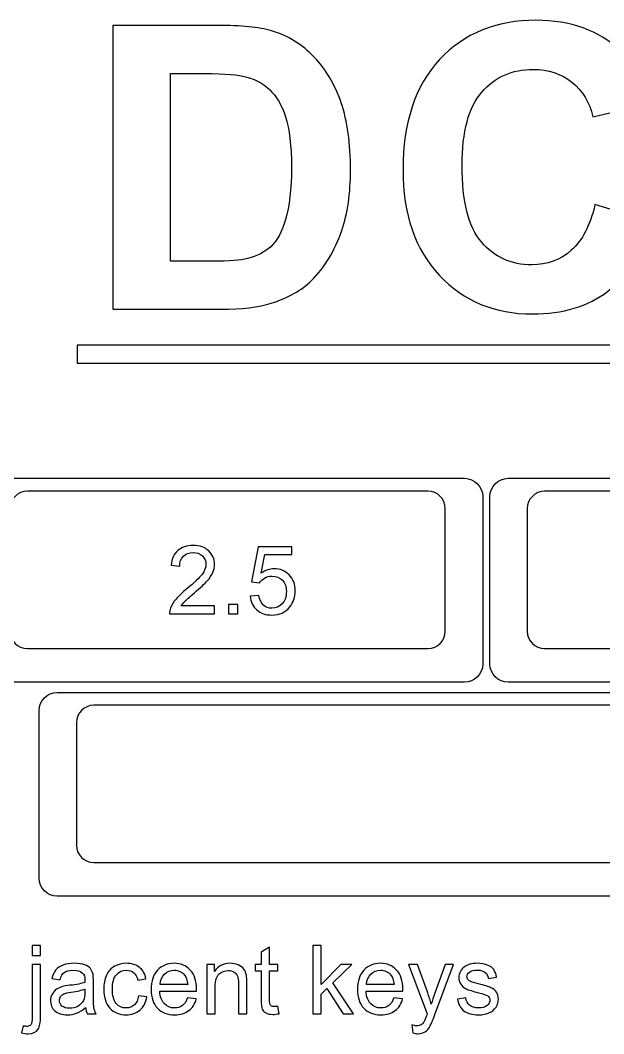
# Model space of a CAD drawing. Header units: millimetres. Extents: x -493 to 473, y -489 to 489.
# Drawn here: x 272.3 to 324.2, y 398.4 to 488.6 of the extents above; entities that cross this region are included whole.
import ezdxf

# ---------------------------------------------------------------- set-up
doc = ezdxf.new("R2010")
doc.units = ezdxf.units.MM
doc.header["$MEASUREMENT"] = 0
doc.layers.add('Layer 1', color=7, linetype='Continuous')

msp = doc.modelspace()

# ---------------------------------------------------------------- linework, layer by layer
at = {"layer": 'Layer 1', "color": 250}
for points, knots in [([(280.5906, 488.1741), (280.5906, 488.1741), (289.8921, 488.1741), (289.8921, 488.1741), (289.8921, 488.1741), (291.9911, 488.1741), (293.5904, 488.0154), (294.6899, 487.692), (294.6899, 487.692), (296.1657, 487.2569), (297.4357, 486.4808), (298.4881, 485.3637), (298.4881, 485.3637), (299.5465, 484.2524), (300.3461, 482.8884), (300.8988, 481.2715), (300.8988, 481.2715), (301.4456, 479.6604), (301.7219, 477.6673), (301.7219, 475.3037), (301.7219, 475.3037), (301.7219, 473.2223), (301.4632, 471.4349), (300.9458, 469.9297), (300.9458, 469.9297), (300.3167, 468.0894), (299.4171, 466.6018), (298.2471, 465.4671), (298.2471, 465.4671), (297.3651, 464.6027), (296.1716, 463.9325), (294.6723, 463.4503), (294.6723, 463.4503), (293.5492, 463.0917), (292.0499, 462.9153), (290.1685, 462.9153), (290.1685, 462.9153), (290.1685, 462.9153), (280.5906, 462.9153), (280.5906, 462.9153), (280.5906, 462.9153), (280.5906, 462.9153), (280.5906, 488.1741), (280.5906, 488.1741)], [0, 0, 0, 0, 0.0833333, 0.0833333, 0.0833333, 0.0833333, 0.1666667, 0.1666667, 0.1666667, 0.1666667, 0.25, 0.25, 0.25, 0.25, 0.3333333, 0.3333333, 0.3333333, 0.3333333, 0.4166667, 0.4166667, 0.4166667, 0.4166667, 0.5, 0.5, 0.5, 0.5, 0.5833333, 0.5833333, 0.5833333, 0.5833333, 0.6666667, 0.6666667, 0.6666667, 0.6666667, 0.75, 0.75, 0.75, 0.75, 0.8333333, 0.8333333, 0.8333333, 0.8333333, 1, 1, 1, 1]), ([(323.4648, 472.2286), (323.4648, 472.2286), (328.4036, 470.7117), (328.4036, 470.7117), (328.4036, 470.7117), (327.6452, 467.9306), (326.381, 465.8669), (324.6172, 464.5146), (324.6172, 464.5146), (322.8533, 463.1681), (320.619, 462.492), (317.9085, 462.492), (317.9085, 462.492), (314.5513, 462.492), (311.7937, 463.6385), (309.63, 465.9315), (309.63, 465.9315), (307.4722, 468.2246), (306.3904, 471.3584), (306.3904, 475.3389), (306.3904, 475.3389), (306.3904, 479.5429), (307.4781, 482.8119), (309.6477, 485.1403), (309.6477, 485.1403), (311.8172, 487.4686), (314.6747, 488.6327), (318.2143, 488.6327), (318.2143, 488.6327), (321.3069, 488.6327), (323.8175, 487.7155), (325.746, 485.887), (325.746, 485.887), (326.8985, 484.8051), (327.7569, 483.2529), (328.3331, 481.2244), (328.3331, 481.2244), (328.3331, 481.2244), (323.2884, 480.025), (323.2884, 480.025), (323.2884, 480.025), (322.9885, 481.3303), (322.3653, 482.3651), (321.4187, 483.1235), (321.4187, 483.1235), (320.4662, 483.882), (319.3137, 484.2583), (317.9614, 484.2583), (317.9614, 484.2583), (316.0858, 484.2583), (314.563, 483.588), (313.3989, 482.2416), (313.3989, 482.2416), (312.2288, 480.901), (311.6467, 478.7256), (311.6467, 475.7152), (311.6467, 475.7152), (311.6467, 472.5285), (312.2229, 470.2531), (313.3695, 468.9007), (313.3695, 468.9007), (314.5219, 467.5426), (316.0153, 466.8664), (317.8556, 466.8664), (317.8556, 466.8664), (319.2138, 466.8664), (320.3838, 467.2956), (321.3599, 468.1599), (321.3599, 468.1599), (322.3359, 469.0242), (323.0414, 470.3765), (323.4648, 472.2286)], [0, 0, 0, 0, 0.0526316, 0.0526316, 0.0526316, 0.0526316, 0.1052632, 0.1052632, 0.1052632, 0.1052632, 0.1578947, 0.1578947, 0.1578947, 0.1578947, 0.2105263, 0.2105263, 0.2105263, 0.2105263, 0.2631579, 0.2631579, 0.2631579, 0.2631579, 0.3157895, 0.3157895, 0.3157895, 0.3157895, 0.3684211, 0.3684211, 0.3684211, 0.3684211, 0.4210526, 0.4210526, 0.4210526, 0.4210526, 0.4736842, 0.4736842, 0.4736842, 0.4736842, 0.5263158, 0.5263158, 0.5263158, 0.5263158, 0.5789474, 0.5789474, 0.5789474, 0.5789474, 0.6315789, 0.6315789, 0.6315789, 0.6315789, 0.6842105, 0.6842105, 0.6842105, 0.6842105, 0.7368421, 0.7368421, 0.7368421, 0.7368421, 0.7894737, 0.7894737, 0.7894737, 0.7894737, 0.8421053, 0.8421053, 0.8421053, 0.8421053, 0.8947368, 0.8947368, 0.8947368, 0.8947368, 1, 1, 1, 1]), ([(285.7058, 483.9055), (285.7058, 483.9055), (285.7058, 467.1839), (285.7058, 467.1839), (285.7058, 467.1839), (285.7058, 467.1839), (289.4982, 467.1839), (289.4982, 467.1839), (289.4982, 467.1839), (290.9152, 467.1839), (291.9382, 467.2662), (292.5674, 467.425), (292.5674, 467.425), (293.3964, 467.6308), (294.0784, 467.9835), (294.6193, 468.4774), (294.6193, 468.4774), (295.1661, 468.9713), (295.6071, 469.7827), (295.9481, 470.9116), (295.9481, 470.9116), (296.295, 472.0405), (296.4655, 473.5868), (296.4655, 475.5388), (296.4655, 475.5388), (296.4655, 477.4909), (296.295, 478.9843), (295.9481, 480.0309), (295.9481, 480.0309), (295.6071, 481.0774), (295.125, 481.8888), (294.5076, 482.4768), (294.5076, 482.4768), (293.8903, 483.0589), (293.1083, 483.4587), (292.1558, 483.6645), (292.1558, 483.6645), (291.4502, 483.8232), (290.0568, 483.9055), (287.9871, 483.9055), (287.9871, 483.9055), (287.9871, 483.9055), (285.7058, 483.9055), (285.7058, 483.9055)], [0, 0, 0, 0, 0.0833333, 0.0833333, 0.0833333, 0.0833333, 0.1666667, 0.1666667, 0.1666667, 0.1666667, 0.25, 0.25, 0.25, 0.25, 0.3333333, 0.3333333, 0.3333333, 0.3333333, 0.4166667, 0.4166667, 0.4166667, 0.4166667, 0.5, 0.5, 0.5, 0.5, 0.5833333, 0.5833333, 0.5833333, 0.5833333, 0.6666667, 0.6666667, 0.6666667, 0.6666667, 0.75, 0.75, 0.75, 0.75, 0.8333333, 0.8333333, 0.8333333, 0.8333333, 1, 1, 1, 1]), ([(277.3979, 459.7082), (277.3979, 459.7082), (355.6027, 459.7082), (355.6027, 459.7082), (355.6027, 459.7082), (355.6027, 459.7082), (355.6027, 458.1047), (355.6027, 458.1047), (355.6027, 458.1047), (355.6027, 458.1047), (277.3979, 458.1047), (277.3979, 458.1047), (277.3979, 458.1047), (277.3979, 458.1047), (277.3979, 459.7082), (277.3979, 459.7082)], [0, 0, 0, 0, 0.2, 0.2, 0.2, 0.2, 0.4, 0.4, 0.4, 0.4, 0.6, 0.6, 0.6, 0.6, 1, 1, 1, 1]), ([(273.4032, 405.4148), (273.4032, 405.4148), (273.4032, 406.2784), (273.4032, 406.2784), (273.4032, 406.2784), (273.4032, 406.2784), (274.1482, 406.2784), (274.1482, 406.2784), (274.1482, 406.2784), (274.1482, 406.2784), (274.1482, 405.4148), (274.1482, 405.4148), (274.1482, 405.4148), (274.1482, 405.4148), (273.4032, 405.4148), (273.4032, 405.4148)], [0, 0, 0, 0, 0.2, 0.2, 0.2, 0.2, 0.4, 0.4, 0.4, 0.4, 0.6, 0.6, 0.6, 0.6, 1, 1, 1, 1]), ([(295.2652, 400.8809), (295.2652, 400.8809), (295.3668, 400.2234), (295.3668, 400.2234), (295.3668, 400.2234), (295.158, 400.1796), (294.9703, 400.157), (294.8066, 400.157), (294.8066, 400.157), (294.5371, 400.157), (294.3282, 400.1994), (294.1787, 400.2854), (294.1787, 400.2854), (294.0305, 400.3715), (293.9261, 400.483), (293.8654, 400.6227), (293.8654, 400.6227), (293.8047, 400.7624), (293.7751, 401.0559), (293.7751, 401.5032), (293.7751, 401.5032), (293.7751, 401.5032), (293.7751, 404.0347), (293.7751, 404.0347), (293.7751, 404.0347), (293.7751, 404.0347), (293.2248, 404.0347), (293.2248, 404.0347), (293.2248, 404.0347), (293.2248, 404.0347), (293.2248, 404.6105), (293.2248, 404.6105), (293.2248, 404.6105), (293.2248, 404.6105), (293.7751, 404.6105), (293.7751, 404.6105), (293.7751, 404.6105), (293.7751, 404.6105), (293.7751, 405.697), (293.7751, 405.697), (293.7751, 405.697), (293.7751, 405.697), (294.5202, 406.1443), (294.5202, 406.1443), (294.5202, 406.1443), (294.5202, 406.1443), (294.5202, 404.6105), (294.5202, 404.6105), (294.5202, 404.6105), (294.5202, 404.6105), (295.2652, 404.6105), (295.2652, 404.6105), (295.2652, 404.6105), (295.2652, 404.6105), (295.2652, 404.0347), (295.2652, 404.0347), (295.2652, 404.0347), (295.2652, 404.0347), (294.5202, 404.0347), (294.5202, 404.0347), (294.5202, 404.0347), (294.5202, 404.0347), (294.5202, 401.4609), (294.5202, 401.4609), (294.5202, 401.4609), (294.5202, 401.2478), (294.5329, 401.1109), (294.5597, 401.0503), (294.5597, 401.0503), (294.5851, 400.9896), (294.6274, 400.9416), (294.6867, 400.9049), (294.6867, 400.9049), (294.7459, 400.8696), (294.8306, 400.8513), (294.9407, 400.8513), (294.9407, 400.8513), (295.0225, 400.8513), (295.1312, 400.8612), (295.2652, 400.8809)], [0, 0, 0, 0, 0.047619, 0.047619, 0.047619, 0.047619, 0.0952381, 0.0952381, 0.0952381, 0.0952381, 0.1428571, 0.1428571, 0.1428571, 0.1428571, 0.1904762, 0.1904762, 0.1904762, 0.1904762, 0.2380952, 0.2380952, 0.2380952, 0.2380952, 0.2857143, 0.2857143, 0.2857143, 0.2857143, 0.3333333, 0.3333333, 0.3333333, 0.3333333, 0.3809524, 0.3809524, 0.3809524, 0.3809524, 0.4285714, 0.4285714, 0.4285714, 0.4285714, 0.4761905, 0.4761905, 0.4761905, 0.4761905, 0.5238095, 0.5238095, 0.5238095, 0.5238095, 0.5714286, 0.5714286, 0.5714286, 0.5714286, 0.6190476, 0.6190476, 0.6190476, 0.6190476, 0.6666667, 0.6666667, 0.6666667, 0.6666667, 0.7142857, 0.7142857, 0.7142857, 0.7142857, 0.7619048, 0.7619048, 0.7619048, 0.7619048, 0.8095238, 0.8095238, 0.8095238, 0.8095238, 0.8571429, 0.8571429, 0.8571429, 0.8571429, 0.9047619, 0.9047619, 0.9047619, 0.9047619, 1, 1, 1, 1]), ([(298.3555, 400.2163), (298.3555, 400.2163), (298.3555, 406.2784), (298.3555, 406.2784), (298.3555, 406.2784), (298.3555, 406.2784), (299.1006, 406.2784), (299.1006, 406.2784), (299.1006, 406.2784), (299.1006, 406.2784), (299.1006, 402.8254), (299.1006, 402.8254), (299.1006, 402.8254), (299.1006, 402.8254), (300.8616, 404.6105), (300.8616, 404.6105), (300.8616, 404.6105), (300.8616, 404.6105), (301.824, 404.6105), (301.824, 404.6105), (301.824, 404.6105), (301.824, 404.6105), (300.1476, 402.9778), (300.1476, 402.9778), (300.1476, 402.9778), (300.1476, 402.9778), (301.9933, 400.2163), (301.9933, 400.2163), (301.9933, 400.2163), (301.9933, 400.2163), (301.0761, 400.2163), (301.0761, 400.2163), (301.0761, 400.2163), (301.0761, 400.2163), (299.617, 402.4614), (299.617, 402.4614), (299.617, 402.4614), (299.617, 402.4614), (299.1006, 401.959), (299.1006, 401.959), (299.1006, 401.959), (299.1006, 401.959), (299.1006, 400.2163), (299.1006, 400.2163), (299.1006, 400.2163), (299.1006, 400.2163), (298.3555, 400.2163), (298.3555, 400.2163)], [0, 0, 0, 0, 0.0769231, 0.0769231, 0.0769231, 0.0769231, 0.1538462, 0.1538462, 0.1538462, 0.1538462, 0.2307692, 0.2307692, 0.2307692, 0.2307692, 0.3076923, 0.3076923, 0.3076923, 0.3076923, 0.3846154, 0.3846154, 0.3846154, 0.3846154, 0.4615385, 0.4615385, 0.4615385, 0.4615385, 0.5384615, 0.5384615, 0.5384615, 0.5384615, 0.6153846, 0.6153846, 0.6153846, 0.6153846, 0.6923077, 0.6923077, 0.6923077, 0.6923077, 0.7692308, 0.7692308, 0.7692308, 0.7692308, 0.8461538, 0.8461538, 0.8461538, 0.8461538, 1, 1, 1, 1]), ([(272.4605, 398.5173), (272.4605, 398.5173), (272.5974, 399.1481), (272.5974, 399.1481), (272.5974, 399.1481), (272.747, 399.11), (272.8641, 399.0902), (272.9502, 399.0902), (272.9502, 399.0902), (273.1026, 399.0902), (273.2155, 399.141), (273.2903, 399.2412), (273.2903, 399.2412), (273.3651, 399.3414), (273.4032, 399.594), (273.4032, 399.9962), (273.4032, 399.9962), (273.4032, 399.9962), (273.4032, 404.6105), (273.4032, 404.6105), (273.4032, 404.6105), (273.4032, 404.6105), (274.1482, 404.6105), (274.1482, 404.6105), (274.1482, 404.6105), (274.1482, 404.6105), (274.1482, 399.9806), (274.1482, 399.9806), (274.1482, 399.9806), (274.1482, 399.4402), (274.0777, 399.0634), (273.9366, 398.8518), (273.9366, 398.8518), (273.7573, 398.5766), (273.4596, 398.4383), (273.0433, 398.4383), (273.0433, 398.4383), (272.8415, 398.4383), (272.6482, 398.4651), (272.4605, 398.5173)], [0, 0, 0, 0, 0.0909091, 0.0909091, 0.0909091, 0.0909091, 0.1818182, 0.1818182, 0.1818182, 0.1818182, 0.2727273, 0.2727273, 0.2727273, 0.2727273, 0.3636364, 0.3636364, 0.3636364, 0.3636364, 0.4545455, 0.4545455, 0.4545455, 0.4545455, 0.5454545, 0.5454545, 0.5454545, 0.5454545, 0.6363636, 0.6363636, 0.6363636, 0.6363636, 0.7272727, 0.7272727, 0.7272727, 0.7272727, 0.8181818, 0.8181818, 0.8181818, 0.8181818, 1, 1, 1, 1]), ([(278.1586, 400.7666), (277.882, 400.531), (277.6153, 400.3659), (277.3599, 400.2685), (277.3599, 400.2685), (277.1045, 400.1711), (276.8307, 400.1232), (276.5372, 400.1232), (276.5372, 400.1232), (276.0546, 400.1232), (275.6835, 400.2403), (275.4239, 400.4759), (275.4239, 400.4759), (275.1642, 400.7102), (275.0344, 401.0107), (275.0344, 401.3762), (275.0344, 401.3762), (275.0344, 401.5907), (275.0838, 401.7869), (275.1812, 401.9647), (275.1812, 401.9647), (275.2799, 402.1425), (275.4083, 402.2836), (275.5664, 402.3908), (275.5664, 402.3908), (275.7258, 402.498), (275.9036, 402.5799), (276.1026, 402.6349), (276.1026, 402.6349), (276.2494, 402.673), (276.4709, 402.7097), (276.7658, 402.7464), (276.7658, 402.7464), (277.3669, 402.817), (277.8114, 402.903), (278.0951, 403.0018), (278.0951, 403.0018), (278.0979, 403.1034), (278.0993, 403.1683), (278.0993, 403.1951), (278.0993, 403.1951), (278.0993, 403.4971), (278.0288, 403.7102), (277.8876, 403.8344), (277.8876, 403.8344), (277.6971, 404.0023), (277.4135, 404.0855), (277.0382, 404.0855), (277.0382, 404.0855), (276.6868, 404.0855), (276.4272, 404.0234), (276.2606, 403.9007), (276.2606, 403.9007), (276.0927, 403.7779), (275.97, 403.5606), (275.8895, 403.2473), (275.8895, 403.2473), (275.8895, 403.2473), (275.1614, 403.3489), (275.1614, 403.3489), (275.1614, 403.3489), (275.2277, 403.6608), (275.3364, 403.9134), (275.4888, 404.1053), (275.4888, 404.1053), (275.6412, 404.2972), (275.8613, 404.444), (276.1492, 404.5484), (276.1492, 404.5484), (276.4356, 404.6514), (276.7701, 404.7036), (277.1482, 404.7036), (277.1482, 404.7036), (277.5236, 404.7036), (277.8298, 404.6599), (278.0654, 404.571), (278.0654, 404.571), (278.2997, 404.4821), (278.4732, 404.372), (278.5833, 404.2379), (278.5833, 404.2379), (278.6934, 404.1039), (278.771, 403.9345), (278.8161, 403.7299), (278.8161, 403.7299), (278.8401, 403.6029), (278.8528, 403.3743), (278.8528, 403.0456), (278.8528, 403.0456), (278.8528, 403.0456), (278.8528, 402.0578), (278.8528, 402.0578), (278.8528, 402.0578), (278.8528, 401.3678), (278.8684, 400.9317), (278.8994, 400.7469), (278.8994, 400.7469), (278.929, 400.562), (278.9911, 400.3856), (279.0814, 400.2163), (279.0814, 400.2163), (279.0814, 400.2163), (278.3025, 400.2163), (278.3025, 400.2163), (278.3025, 400.2163), (278.2277, 400.3729), (278.1797, 400.5564), (278.1586, 400.7666)], [0, 0, 0, 0, 0.0357143, 0.0357143, 0.0357143, 0.0357143, 0.0714286, 0.0714286, 0.0714286, 0.0714286, 0.1071429, 0.1071429, 0.1071429, 0.1071429, 0.1428571, 0.1428571, 0.1428571, 0.1428571, 0.1785714, 0.1785714, 0.1785714, 0.1785714, 0.2142857, 0.2142857, 0.2142857, 0.2142857, 0.25, 0.25, 0.25, 0.25, 0.2857143, 0.2857143, 0.2857143, 0.2857143, 0.3214286, 0.3214286, 0.3214286, 0.3214286, 0.3571429, 0.3571429, 0.3571429, 0.3571429, 0.3928571, 0.3928571, 0.3928571, 0.3928571, 0.4285714, 0.4285714, 0.4285714, 0.4285714, 0.4642857, 0.4642857, 0.4642857, 0.4642857, 0.5, 0.5, 0.5, 0.5, 0.5357143, 0.5357143, 0.5357143, 0.5357143, 0.5714286, 0.5714286, 0.5714286, 0.5714286, 0.6071429, 0.6071429, 0.6071429, 0.6071429, 0.6428571, 0.6428571, 0.6428571, 0.6428571, 0.6785714, 0.6785714, 0.6785714, 0.6785714, 0.7142857, 0.7142857, 0.7142857, 0.7142857, 0.75, 0.75, 0.75, 0.75, 0.7857143, 0.7857143, 0.7857143, 0.7857143, 0.8214286, 0.8214286, 0.8214286, 0.8214286, 0.8571429, 0.8571429, 0.8571429, 0.8571429, 0.8928571, 0.8928571, 0.8928571, 0.8928571, 0.9285714, 0.9285714, 0.9285714, 0.9285714, 1, 1, 1, 1]), ([(282.8674, 401.825), (282.8674, 401.825), (283.5955, 401.7234), (283.5955, 401.7234), (283.5955, 401.7234), (283.5151, 401.2224), (283.3119, 400.8315), (282.9831, 400.5479), (282.9831, 400.5479), (282.6543, 400.2643), (282.2493, 400.1232), (281.7709, 400.1232), (281.7709, 400.1232), (281.1712, 400.1232), (280.6886, 400.3193), (280.3246, 400.7116), (280.3246, 400.7116), (279.9591, 401.1039), (279.7771, 401.6655), (279.7771, 402.3964), (279.7771, 402.3964), (279.7771, 402.8706), (279.8561, 403.284), (280.0127, 403.6396), (280.0127, 403.6396), (280.1693, 403.9938), (280.4078, 404.2605), (280.7296, 404.4369), (280.7296, 404.4369), (281.0499, 404.6147), (281.3984, 404.7036), (281.7766, 404.7036), (281.7766, 404.7036), (282.2521, 404.7036), (282.643, 404.5837), (282.945, 404.3424), (282.945, 404.3424), (283.2484, 404.1011), (283.4431, 403.7582), (283.5278, 403.3151), (283.5278, 403.3151), (283.5278, 403.3151), (282.8081, 403.205), (282.8081, 403.205), (282.8081, 403.205), (282.739, 403.4999), (282.6176, 403.7215), (282.4412, 403.871), (282.4412, 403.871), (282.2662, 404.0192), (282.0546, 404.094), (281.8062, 404.094), (281.8062, 404.094), (281.4309, 404.094), (281.1261, 403.9599), (280.8904, 403.6918), (280.8904, 403.6918), (280.6562, 403.4223), (280.5391, 402.999), (280.5391, 402.4176), (280.5391, 402.4176), (280.5391, 401.8278), (280.6519, 401.4002), (280.8777, 401.1335), (280.8777, 401.1335), (281.1049, 400.8668), (281.3998, 400.7328), (281.7625, 400.7328), (281.7625, 400.7328), (282.056, 400.7328), (282.3001, 400.8217), (282.4948, 401.0009), (282.4948, 401.0009), (282.691, 401.1787), (282.8152, 401.4538), (282.8674, 401.825)], [0, 0, 0, 0, 0.05, 0.05, 0.05, 0.05, 0.1, 0.1, 0.1, 0.1, 0.15, 0.15, 0.15, 0.15, 0.2, 0.2, 0.2, 0.2, 0.25, 0.25, 0.25, 0.25, 0.3, 0.3, 0.3, 0.3, 0.35, 0.35, 0.35, 0.35, 0.4, 0.4, 0.4, 0.4, 0.45, 0.45, 0.45, 0.45, 0.5, 0.5, 0.5, 0.5, 0.55, 0.55, 0.55, 0.55, 0.6, 0.6, 0.6, 0.6, 0.65, 0.65, 0.65, 0.65, 0.7, 0.7, 0.7, 0.7, 0.75, 0.75, 0.75, 0.75, 0.8, 0.8, 0.8, 0.8, 0.85, 0.85, 0.85, 0.85, 0.9, 0.9, 0.9, 0.9, 1, 1, 1, 1]), ([(287.2277, 401.6387), (287.2277, 401.6387), (287.9981, 401.5371), (287.9981, 401.5371), (287.9981, 401.5371), (287.8782, 401.0898), (287.6538, 400.7412), (287.3264, 400.4943), (287.3264, 400.4943), (286.9991, 400.2473), (286.5814, 400.1232), (286.072, 400.1232), (286.072, 400.1232), (285.4313, 400.1232), (284.9233, 400.3207), (284.548, 400.7158), (284.548, 400.7158), (284.1726, 401.1095), (283.985, 401.6641), (283.985, 402.3767), (283.985, 402.3767), (283.985, 403.1133), (284.1741, 403.6862), (284.5536, 404.0926), (284.5536, 404.0926), (284.9332, 404.5004), (285.4257, 404.7036), (286.0311, 404.7036), (286.0311, 404.7036), (286.6167, 404.7036), (287.095, 404.5046), (287.4661, 404.1053), (287.4661, 404.1053), (287.8373, 403.706), (288.0235, 403.1443), (288.0235, 402.4204), (288.0235, 402.4204), (288.0235, 402.3767), (288.0221, 402.3104), (288.0193, 402.2229), (288.0193, 402.2229), (288.0193, 402.2229), (284.747, 402.2229), (284.747, 402.2229), (284.747, 402.2229), (284.7752, 401.7417), (284.9106, 401.372), (285.1562, 401.1166), (285.1562, 401.1166), (285.4003, 400.8612), (285.7065, 400.7328), (286.072, 400.7328), (286.072, 400.7328), (286.3443, 400.7328), (286.5772, 400.8047), (286.7691, 400.9487), (286.7691, 400.9487), (286.9624, 401.0926), (287.1148, 401.3226), (287.2277, 401.6387)], [0, 0, 0, 0, 0.0625, 0.0625, 0.0625, 0.0625, 0.125, 0.125, 0.125, 0.125, 0.1875, 0.1875, 0.1875, 0.1875, 0.25, 0.25, 0.25, 0.25, 0.3125, 0.3125, 0.3125, 0.3125, 0.375, 0.375, 0.375, 0.375, 0.4375, 0.4375, 0.4375, 0.4375, 0.5, 0.5, 0.5, 0.5, 0.5625, 0.5625, 0.5625, 0.5625, 0.625, 0.625, 0.625, 0.625, 0.6875, 0.6875, 0.6875, 0.6875, 0.75, 0.75, 0.75, 0.75, 0.8125, 0.8125, 0.8125, 0.8125, 0.875, 0.875, 0.875, 0.875, 1, 1, 1, 1]), ([(284.7893, 402.8325), (284.7893, 402.8325), (287.2361, 402.8325), (287.2361, 402.8325), (287.2361, 402.8325), (287.2037, 403.2022), (287.1091, 403.4788), (286.9553, 403.6636), (286.9553, 403.6636), (286.7197, 403.9501), (286.4121, 404.094), (286.0353, 404.094), (286.0353, 404.094), (285.6938, 404.094), (285.4074, 403.9797), (285.1745, 403.7511), (285.1745, 403.7511), (284.9431, 403.5225), (284.8147, 403.2163), (284.7893, 402.8325)], [0, 0, 0, 0, 0.1666667, 0.1666667, 0.1666667, 0.1666667, 0.3333333, 0.3333333, 0.3333333, 0.3333333, 0.5, 0.5, 0.5, 0.5, 0.6666667, 0.6666667, 0.6666667, 0.6666667, 1, 1, 1, 1]), ([(288.9393, 400.2163), (288.9393, 400.2163), (288.9393, 404.6105), (288.9393, 404.6105), (288.9393, 404.6105), (288.9393, 404.6105), (289.6082, 404.6105), (289.6082, 404.6105), (289.6082, 404.6105), (289.6082, 404.6105), (289.6082, 403.9868), (289.6082, 403.9868), (289.6082, 403.9868), (289.9299, 404.4651), (290.3956, 404.7036), (291.0037, 404.7036), (291.0037, 404.7036), (291.269, 404.7036), (291.5117, 404.6556), (291.7333, 404.5611), (291.7333, 404.5611), (291.9548, 404.4665), (292.1213, 404.3409), (292.2314, 404.1871), (292.2314, 404.1871), (292.3415, 404.0333), (292.4191, 403.8499), (292.4628, 403.6382), (292.4628, 403.6382), (292.4896, 403.4999), (292.5037, 403.2586), (292.5037, 402.9143), (292.5037, 402.9143), (292.5037, 402.9143), (292.5037, 400.2163), (292.5037, 400.2163), (292.5037, 400.2163), (292.5037, 400.2163), (291.7587, 400.2163), (291.7587, 400.2163), (291.7587, 400.2163), (291.7587, 400.2163), (291.7587, 402.8861), (291.7587, 402.8861), (291.7587, 402.8861), (291.7587, 403.1895), (291.7305, 403.4167), (291.6726, 403.5663), (291.6726, 403.5663), (291.6147, 403.7158), (291.5117, 403.8358), (291.365, 403.9261), (291.365, 403.9261), (291.2182, 404.015), (291.0447, 404.0601), (290.8471, 404.0601), (290.8471, 404.0601), (290.531, 404.0601), (290.2587, 403.9599), (290.0287, 403.7582), (290.0287, 403.7582), (289.7987, 403.5578), (289.6844, 403.1754), (289.6844, 402.6138), (289.6844, 402.6138), (289.6844, 402.6138), (289.6844, 400.2163), (289.6844, 400.2163), (289.6844, 400.2163), (289.6844, 400.2163), (288.9393, 400.2163), (288.9393, 400.2163)], [0, 0, 0, 0, 0.0526316, 0.0526316, 0.0526316, 0.0526316, 0.1052632, 0.1052632, 0.1052632, 0.1052632, 0.1578947, 0.1578947, 0.1578947, 0.1578947, 0.2105263, 0.2105263, 0.2105263, 0.2105263, 0.2631579, 0.2631579, 0.2631579, 0.2631579, 0.3157895, 0.3157895, 0.3157895, 0.3157895, 0.3684211, 0.3684211, 0.3684211, 0.3684211, 0.4210526, 0.4210526, 0.4210526, 0.4210526, 0.4736842, 0.4736842, 0.4736842, 0.4736842, 0.5263158, 0.5263158, 0.5263158, 0.5263158, 0.5789474, 0.5789474, 0.5789474, 0.5789474, 0.6315789, 0.6315789, 0.6315789, 0.6315789, 0.6842105, 0.6842105, 0.6842105, 0.6842105, 0.7368421, 0.7368421, 0.7368421, 0.7368421, 0.7894737, 0.7894737, 0.7894737, 0.7894737, 0.8421053, 0.8421053, 0.8421053, 0.8421053, 0.8947368, 0.8947368, 0.8947368, 0.8947368, 1, 1, 1, 1]), ([(305.5832, 401.6387), (305.5832, 401.6387), (306.3536, 401.5371), (306.3536, 401.5371), (306.3536, 401.5371), (306.2337, 401.0898), (306.0093, 400.7412), (305.6819, 400.4943), (305.6819, 400.4943), (305.3546, 400.2473), (304.9369, 400.1232), (304.4275, 400.1232), (304.4275, 400.1232), (303.7868, 400.1232), (303.2788, 400.3207), (302.9035, 400.7158), (302.9035, 400.7158), (302.5281, 401.1095), (302.3405, 401.6641), (302.3405, 402.3767), (302.3405, 402.3767), (302.3405, 403.1133), (302.5296, 403.6862), (302.9091, 404.0926), (302.9091, 404.0926), (303.2887, 404.5004), (303.7812, 404.7036), (304.3866, 404.7036), (304.3866, 404.7036), (304.9722, 404.7036), (305.4505, 404.5046), (305.8216, 404.1053), (305.8216, 404.1053), (306.1928, 403.706), (306.379, 403.1443), (306.379, 402.4204), (306.379, 402.4204), (306.379, 402.3767), (306.3776, 402.3104), (306.3748, 402.2229), (306.3748, 402.2229), (306.3748, 402.2229), (303.1025, 402.2229), (303.1025, 402.2229), (303.1025, 402.2229), (303.1307, 401.7417), (303.2661, 401.372), (303.5117, 401.1166), (303.5117, 401.1166), (303.7558, 400.8612), (304.062, 400.7328), (304.4275, 400.7328), (304.4275, 400.7328), (304.6998, 400.7328), (304.9327, 400.8047), (305.1246, 400.9487), (305.1246, 400.9487), (305.3179, 401.0926), (305.4703, 401.3226), (305.5832, 401.6387)], [0, 0, 0, 0, 0.0625, 0.0625, 0.0625, 0.0625, 0.125, 0.125, 0.125, 0.125, 0.1875, 0.1875, 0.1875, 0.1875, 0.25, 0.25, 0.25, 0.25, 0.3125, 0.3125, 0.3125, 0.3125, 0.375, 0.375, 0.375, 0.375, 0.4375, 0.4375, 0.4375, 0.4375, 0.5, 0.5, 0.5, 0.5, 0.5625, 0.5625, 0.5625, 0.5625, 0.625, 0.625, 0.625, 0.625, 0.6875, 0.6875, 0.6875, 0.6875, 0.75, 0.75, 0.75, 0.75, 0.8125, 0.8125, 0.8125, 0.8125, 0.875, 0.875, 0.875, 0.875, 1, 1, 1, 1]), ([(303.1448, 402.8325), (303.1448, 402.8325), (305.5916, 402.8325), (305.5916, 402.8325), (305.5916, 402.8325), (305.5592, 403.2022), (305.4646, 403.4788), (305.3108, 403.6636), (305.3108, 403.6636), (305.0752, 403.9501), (304.7676, 404.094), (304.3908, 404.094), (304.3908, 404.094), (304.0493, 404.094), (303.7629, 403.9797), (303.53, 403.7511), (303.53, 403.7511), (303.2986, 403.5225), (303.1702, 403.2163), (303.1448, 402.8325)], [0, 0, 0, 0, 0.1666667, 0.1666667, 0.1666667, 0.1666667, 0.3333333, 0.3333333, 0.3333333, 0.3333333, 0.5, 0.5, 0.5, 0.5, 0.6666667, 0.6666667, 0.6666667, 0.6666667, 1, 1, 1, 1]), ([(307.2609, 398.5272), (307.2609, 398.5272), (307.1763, 399.2158), (307.1763, 399.2158), (307.1763, 399.2158), (307.34, 399.1721), (307.4811, 399.1495), (307.6024, 399.1495), (307.6024, 399.1495), (307.7689, 399.1495), (307.9016, 399.1777), (308.0003, 399.2328), (308.0003, 399.2328), (308.1005, 399.2878), (308.1824, 399.3654), (308.2459, 399.4642), (308.2459, 399.4642), (308.2924, 399.539), (308.3686, 399.7238), (308.4731, 400.0202), (308.4731, 400.0202), (308.4872, 400.0611), (308.5083, 400.1218), (308.5394, 400.2022), (308.5394, 400.2022), (308.5394, 400.2022), (306.8715, 404.6105), (306.8715, 404.6105), (306.8715, 404.6105), (306.8715, 404.6105), (307.6673, 404.6105), (307.6673, 404.6105), (307.6673, 404.6105), (307.6673, 404.6105), (308.5845, 402.0733), (308.5845, 402.0733), (308.5845, 402.0733), (308.7045, 401.753), (308.8103, 401.4143), (308.9049, 401.0587), (308.9049, 401.0587), (308.9909, 401.3932), (309.0925, 401.7234), (309.2111, 402.0479), (309.2111, 402.0479), (309.2111, 402.0479), (310.148, 404.6105), (310.148, 404.6105), (310.148, 404.6105), (310.148, 404.6105), (310.8917, 404.6105), (310.8917, 404.6105), (310.8917, 404.6105), (310.8917, 404.6105), (309.2308, 400.1401), (309.2308, 400.1401), (309.2308, 400.1401), (309.0516, 399.6589), (308.9119, 399.3287), (308.8117, 399.1467), (308.8117, 399.1467), (308.6791, 398.9026), (308.5267, 398.7234), (308.3559, 398.6091), (308.3559, 398.6091), (308.1838, 398.4948), (307.9792, 398.4383), (307.7421, 398.4383), (307.7421, 398.4383), (307.5982, 398.4383), (307.4373, 398.4679), (307.2609, 398.5272)], [0, 0, 0, 0, 0.0526316, 0.0526316, 0.0526316, 0.0526316, 0.1052632, 0.1052632, 0.1052632, 0.1052632, 0.1578947, 0.1578947, 0.1578947, 0.1578947, 0.2105263, 0.2105263, 0.2105263, 0.2105263, 0.2631579, 0.2631579, 0.2631579, 0.2631579, 0.3157895, 0.3157895, 0.3157895, 0.3157895, 0.3684211, 0.3684211, 0.3684211, 0.3684211, 0.4210526, 0.4210526, 0.4210526, 0.4210526, 0.4736842, 0.4736842, 0.4736842, 0.4736842, 0.5263158, 0.5263158, 0.5263158, 0.5263158, 0.5789474, 0.5789474, 0.5789474, 0.5789474, 0.6315789, 0.6315789, 0.6315789, 0.6315789, 0.6842105, 0.6842105, 0.6842105, 0.6842105, 0.7368421, 0.7368421, 0.7368421, 0.7368421, 0.7894737, 0.7894737, 0.7894737, 0.7894737, 0.8421053, 0.8421053, 0.8421053, 0.8421053, 0.8947368, 0.8947368, 0.8947368, 0.8947368, 1, 1, 1, 1]), ([(311.2318, 401.5286), (311.2318, 401.5286), (311.9684, 401.6472), (311.9684, 401.6472), (311.9684, 401.6472), (312.0093, 401.3522), (312.125, 401.1265), (312.3141, 400.9684), (312.3141, 400.9684), (312.5032, 400.8118), (312.7685, 400.7328), (313.1071, 400.7328), (313.1071, 400.7328), (313.45, 400.7328), (313.704, 400.8019), (313.8705, 400.9416), (313.8705, 400.9416), (314.0356, 401.0799), (314.1189, 401.2436), (314.1189, 401.4313), (314.1189, 401.4313), (314.1189, 401.5992), (314.0441, 401.7318), (313.8959, 401.8278), (313.8959, 401.8278), (313.7915, 401.8941), (313.5375, 401.9774), (313.1339, 402.0804), (313.1339, 402.0804), (312.5892, 402.2172), (312.2125, 402.3358), (312.0008, 402.436), (312.0008, 402.436), (311.7906, 402.5376), (311.6311, 402.6758), (311.5225, 402.8536), (311.5225, 402.8536), (311.4138, 403.03), (311.3588, 403.2262), (311.3588, 403.4407), (311.3588, 403.4407), (311.3588, 403.6368), (311.4039, 403.8174), (311.4928, 403.9839), (311.4928, 403.9839), (311.5831, 404.1504), (311.7045, 404.2887), (311.8583, 404.3988), (311.8583, 404.3988), (311.974, 404.4835), (312.132, 404.5554), (312.331, 404.6147), (312.331, 404.6147), (312.5314, 404.674), (312.7445, 404.7036), (312.9731, 404.7036), (312.9731, 404.7036), (313.3174, 404.7036), (313.6193, 404.6542), (313.879, 404.554), (313.879, 404.554), (314.14, 404.4552), (314.332, 404.3198), (314.4561, 404.1504), (314.4561, 404.1504), (314.5789, 403.9797), (314.665, 403.7525), (314.7115, 403.4675), (314.7115, 403.4675), (314.7115, 403.4675), (313.9834, 403.3659), (313.9834, 403.3659), (313.9834, 403.3659), (313.951, 403.5945), (313.855, 403.7737), (313.697, 403.9021), (313.697, 403.9021), (313.5389, 404.0305), (313.316, 404.094), (313.0267, 404.094), (313.0267, 404.094), (312.6866, 404.094), (312.4425, 404.0376), (312.2971, 403.9247), (312.2971, 403.9247), (312.1518, 403.8118), (312.0784, 403.6791), (312.0784, 403.5282), (312.0784, 403.5282), (312.0784, 403.4322), (312.1081, 403.3447), (312.1687, 403.2671), (312.1687, 403.2671), (312.2294, 403.1881), (312.324, 403.1218), (312.4538, 403.0695), (312.4538, 403.0695), (312.5286, 403.0413), (312.7459, 402.9778), (313.1099, 402.879), (313.1099, 402.879), (313.6349, 402.7393), (314.0018, 402.6236), (314.2106, 402.5347), (314.2106, 402.5347), (314.4194, 402.4458), (314.5831, 402.3146), (314.7017, 402.1453), (314.7017, 402.1453), (314.8216, 401.9745), (314.8809, 401.7629), (314.8809, 401.5089), (314.8809, 401.5089), (314.8809, 401.2619), (314.8089, 401.0291), (314.6636, 400.8104), (314.6636, 400.8104), (314.5182, 400.5917), (314.3094, 400.4223), (314.037, 400.3024), (314.037, 400.3024), (313.7633, 400.1824), (313.4542, 400.1232), (313.1099, 400.1232), (313.1099, 400.1232), (312.5399, 400.1232), (312.1038, 400.2417), (311.8047, 400.4774), (311.8047, 400.4774), (311.5055, 400.7144), (311.315, 401.0644), (311.2318, 401.5286)], [0, 0, 0, 0, 0.0294118, 0.0294118, 0.0294118, 0.0294118, 0.0588235, 0.0588235, 0.0588235, 0.0588235, 0.0882353, 0.0882353, 0.0882353, 0.0882353, 0.1176471, 0.1176471, 0.1176471, 0.1176471, 0.1470588, 0.1470588, 0.1470588, 0.1470588, 0.1764706, 0.1764706, 0.1764706, 0.1764706, 0.2058824, 0.2058824, 0.2058824, 0.2058824, 0.2352941, 0.2352941, 0.2352941, 0.2352941, 0.2647059, 0.2647059, 0.2647059, 0.2647059, 0.2941176, 0.2941176, 0.2941176, 0.2941176, 0.3235294, 0.3235294, 0.3235294, 0.3235294, 0.3529412, 0.3529412, 0.3529412, 0.3529412, 0.3823529, 0.3823529, 0.3823529, 0.3823529, 0.4117647, 0.4117647, 0.4117647, 0.4117647, 0.4411765, 0.4411765, 0.4411765, 0.4411765, 0.4705882, 0.4705882, 0.4705882, 0.4705882, 0.5, 0.5, 0.5, 0.5, 0.5294118, 0.5294118, 0.5294118, 0.5294118, 0.5588235, 0.5588235, 0.5588235, 0.5588235, 0.5882353, 0.5882353, 0.5882353, 0.5882353, 0.6176471, 0.6176471, 0.6176471, 0.6176471, 0.6470588, 0.6470588, 0.6470588, 0.6470588, 0.6764706, 0.6764706, 0.6764706, 0.6764706, 0.7058824, 0.7058824, 0.7058824, 0.7058824, 0.7352941, 0.7352941, 0.7352941, 0.7352941, 0.7647059, 0.7647059, 0.7647059, 0.7647059, 0.7941176, 0.7941176, 0.7941176, 0.7941176, 0.8235294, 0.8235294, 0.8235294, 0.8235294, 0.8529412, 0.8529412, 0.8529412, 0.8529412, 0.8823529, 0.8823529, 0.8823529, 0.8823529, 0.9117647, 0.9117647, 0.9117647, 0.9117647, 0.9411765, 0.9411765, 0.9411765, 0.9411765, 1, 1, 1, 1]), ([(278.0993, 402.4176), (277.8284, 402.3076), (277.422, 402.2144), (276.8801, 402.1382), (276.8801, 402.1382), (276.5725, 402.0945), (276.3552, 402.0451), (276.2282, 401.9901), (276.2282, 401.9901), (276.1012, 401.935), (276.0038, 401.8546), (275.9347, 401.7502), (275.9347, 401.7502), (275.8655, 401.6443), (275.8303, 401.5272), (275.8303, 401.3974), (275.8303, 401.3974), (275.8303, 401.2012), (275.905, 401.0361), (276.056, 400.9049), (276.056, 400.9049), (276.207, 400.7737), (276.4272, 400.7074), (276.7164, 400.7074), (276.7164, 400.7074), (277.0029, 400.7074), (277.2583, 400.7695), (277.4827, 400.895), (277.4827, 400.895), (277.7056, 401.0192), (277.8707, 401.19), (277.9751, 401.4059), (277.9751, 401.4059), (278.0556, 401.5738), (278.0951, 401.8207), (278.0951, 402.1467), (278.0951, 402.1467), (278.0951, 402.1467), (278.0993, 402.4176), (278.0993, 402.4176)], [0, 0, 0, 0, 0.0909091, 0.0909091, 0.0909091, 0.0909091, 0.1818182, 0.1818182, 0.1818182, 0.1818182, 0.2727273, 0.2727273, 0.2727273, 0.2727273, 0.3636364, 0.3636364, 0.3636364, 0.3636364, 0.4545455, 0.4545455, 0.4545455, 0.4545455, 0.5454545, 0.5454545, 0.5454545, 0.5454545, 0.6363636, 0.6363636, 0.6363636, 0.6363636, 0.7272727, 0.7272727, 0.7272727, 0.7272727, 0.8181818, 0.8181818, 0.8181818, 0.8181818, 1, 1, 1, 1])]:
    msp.add_open_spline(points, degree=3, knots=knots, dxfattribs=at)
at = {"layer": 'Layer 1', "color": 169}
for points in [[(269.7295, 429.717), (269.7295, 429.717), (311.8569, 429.717), (311.8569, 429.717), (311.8569, 429.717), (312.7501, 429.717), (313.4807, 430.4477), (313.4807, 431.3409), (313.4807, 431.3409), (313.4807, 431.3409), (313.4807, 446.2431), (313.4807, 446.2431), (313.4807, 446.2431), (313.4807, 447.1363), (312.7501, 447.867), (311.8569, 447.867), (311.8569, 447.867), (311.8569, 447.867), (269.7295, 447.867), (269.7295, 447.867), (269.7295, 447.867), (268.8363, 447.867), (268.1057, 447.1363), (268.1057, 446.2431), (268.1057, 446.2431), (268.1057, 446.2431), (268.1057, 431.3409), (268.1057, 431.3409), (268.1057, 431.3409), (268.1057, 430.4477), (268.8363, 429.717), (269.7295, 429.717)], [(315.7458, 429.717), (315.7458, 429.717), (362.4105, 429.717), (362.4105, 429.717), (362.4105, 429.717), (363.3038, 429.717), (364.0344, 430.4477), (364.0344, 431.3409), (364.0344, 431.3409), (364.0344, 431.3409), (364.0344, 446.2431), (364.0344, 446.2431), (364.0344, 446.2431), (364.0344, 447.1363), (363.3038, 447.867), (362.4105, 447.867), (362.4105, 447.867), (362.4105, 447.867), (315.7458, 447.867), (315.7458, 447.867), (315.7458, 447.867), (314.8525, 447.867), (314.1219, 447.1363), (314.1219, 446.2431), (314.1219, 446.2431), (314.1219, 446.2431), (314.1219, 431.3409), (314.1219, 431.3409), (314.1219, 431.3409), (314.1219, 430.4477), (314.8525, 429.717), (315.7458, 429.717)], [(275.6385, 410.667), (275.6385, 410.667), (399.4407, 410.667), (399.4407, 410.667), (399.4407, 410.667), (400.3339, 410.667), (401.0646, 411.3977), (401.0646, 412.2909), (401.0646, 412.2909), (401.0646, 412.2909), (401.0646, 427.1931), (401.0646, 427.1931), (401.0646, 427.1931), (401.0646, 428.0863), (400.3339, 428.817), (399.4407, 428.817), (399.4407, 428.817), (399.4407, 428.817), (275.6385, 428.817), (275.6385, 428.817), (275.6385, 428.817), (274.7453, 428.817), (274.0146, 428.0863), (274.0146, 427.1931), (274.0146, 427.1931), (274.0146, 427.1931), (274.0146, 412.2909), (274.0146, 412.2909), (274.0146, 412.2909), (274.0146, 411.3977), (274.7453, 410.667), (275.6385, 410.667)]]:
    msp.add_open_spline(points, degree=3, knots=[0, 0, 0, 0, 0.1111111, 0.1111111, 0.1111111, 0.1111111, 0.2222222, 0.2222222, 0.2222222, 0.2222222, 0.3333333, 0.3333333, 0.3333333, 0.3333333, 0.4444444, 0.4444444, 0.4444444, 0.4444444, 0.5555556, 0.5555556, 0.5555556, 0.5555556, 0.6666667, 0.6666667, 0.6666667, 0.6666667, 0.7777778, 0.7777778, 0.7777778, 0.7777778, 1, 1, 1, 1], dxfattribs=at)
at = {"layer": 'Layer 1', "color": 159}
for points in [[(272.9728, 446.717), (272.9728, 446.717), (308.6135, 446.717), (308.6135, 446.717), (308.6135, 446.717), (309.4618, 446.717), (310.1556, 446.023), (310.1556, 445.1747), (310.1556, 445.1747), (310.1556, 445.1747), (310.1556, 434.2594), (310.1556, 434.2594), (310.1556, 434.2594), (310.1556, 433.4111), (309.4618, 432.717), (308.6135, 432.717), (308.6135, 432.717), (308.6135, 432.717), (272.9728, 432.717), (272.9728, 432.717), (272.9728, 432.717), (272.1245, 432.717), (271.4307, 433.4111), (271.4307, 434.2594), (271.4307, 434.2594), (271.4307, 434.2594), (271.4307, 445.1747), (271.4307, 445.1747), (271.4307, 445.1747), (271.4307, 446.023), (272.1245, 446.717), (272.9728, 446.717)], [(318.9891, 446.717), (318.9891, 446.717), (359.1671, 446.717), (359.1671, 446.717), (359.1671, 446.717), (360.0155, 446.717), (360.7094, 446.023), (360.7094, 445.1747), (360.7094, 445.1747), (360.7094, 445.1747), (360.7094, 434.2594), (360.7094, 434.2594), (360.7094, 434.2594), (360.7094, 433.4111), (360.0155, 432.717), (359.1671, 432.717), (359.1671, 432.717), (359.1671, 432.717), (318.9891, 432.717), (318.9891, 432.717), (318.9891, 432.717), (318.1407, 432.717), (317.4469, 433.4111), (317.4469, 434.2594), (317.4469, 434.2594), (317.4469, 434.2594), (317.4469, 445.1747), (317.4469, 445.1747), (317.4469, 445.1747), (317.4469, 446.023), (318.1407, 446.717), (318.9891, 446.717)], [(278.8815, 427.667), (278.8815, 427.667), (396.1976, 427.667), (396.1976, 427.667), (396.1976, 427.667), (397.0457, 427.667), (397.7396, 426.973), (397.7396, 426.1247), (397.7396, 426.1247), (397.7396, 426.1247), (397.7396, 415.2094), (397.7396, 415.2094), (397.7396, 415.2094), (397.7396, 414.3611), (397.0457, 413.667), (396.1976, 413.667), (396.1976, 413.667), (396.1976, 413.667), (278.8815, 413.667), (278.8815, 413.667), (278.8815, 413.667), (278.0335, 413.667), (277.3395, 414.3611), (277.3395, 415.2094), (277.3395, 415.2094), (277.3395, 415.2094), (277.3395, 426.1247), (277.3395, 426.1247), (277.3395, 426.1247), (277.3395, 426.973), (278.0335, 427.667), (278.8815, 427.667)]]:
    msp.add_open_spline(points, degree=3, knots=[0, 0, 0, 0, 0.1111111, 0.1111111, 0.1111111, 0.1111111, 0.2222222, 0.2222222, 0.2222222, 0.2222222, 0.3333333, 0.3333333, 0.3333333, 0.3333333, 0.4444444, 0.4444444, 0.4444444, 0.4444444, 0.5555556, 0.5555556, 0.5555556, 0.5555556, 0.6666667, 0.6666667, 0.6666667, 0.6666667, 0.7777778, 0.7777778, 0.7777778, 0.7777778, 1, 1, 1, 1], dxfattribs=at)
at = {"layer": 'Layer 1', "color": 132}
for points, knots in [([(289.6321, 436.5098), (289.6321, 436.5098), (289.6321, 435.7986), (289.6321, 435.7986), (289.6321, 435.7986), (289.6321, 435.7986), (285.6189, 435.7986), (285.6189, 435.7986), (285.6189, 435.7986), (285.6133, 435.9778), (285.6429, 436.15), (285.7064, 436.3165), (285.7064, 436.3165), (285.8094, 436.5888), (285.9745, 436.8583), (286.2017, 437.1222), (286.2017, 437.1222), (286.4289, 437.3861), (286.7535, 437.6909), (287.1754, 438.0366), (287.1754, 438.0366), (287.8315, 438.5771), (288.2774, 439.0046), (288.5103, 439.3207), (288.5103, 439.3207), (288.7445, 439.6368), (288.8616, 439.9359), (288.8616, 440.2182), (288.8616, 440.2182), (288.8616, 440.5131), (288.7558, 440.7614), (288.5441, 440.9646), (288.5441, 440.9646), (288.3325, 441.1664), (288.0559, 441.268), (287.7158, 441.268), (287.7158, 441.268), (287.356, 441.268), (287.0681, 441.1608), (286.8522, 440.9463), (286.8522, 440.9463), (286.6363, 440.7332), (286.5277, 440.4369), (286.5249, 440.0573), (286.5249, 440.0573), (286.5249, 440.0573), (285.7629, 440.1335), (285.7629, 440.1335), (285.7629, 440.1335), (285.8151, 440.7036), (286.0126, 441.1382), (286.3541, 441.4374), (286.3541, 441.4374), (286.697, 441.7365), (287.1556, 441.8861), (287.7328, 441.8861), (287.7328, 441.8861), (288.3141, 441.8861), (288.7756, 441.7252), (289.1142, 441.4021), (289.1142, 441.4021), (289.4543, 441.0789), (289.6236, 440.6782), (289.6236, 440.2012), (289.6236, 440.2012), (289.6236, 439.9585), (289.5742, 439.72), (289.4741, 439.4858), (289.4741, 439.4858), (289.3753, 439.2502), (289.2102, 439.0032), (288.9802, 438.7436), (288.9802, 438.7436), (288.7488, 438.4853), (288.3663, 438.1283), (287.8329, 437.6768), (287.8329, 437.6768), (287.3856, 437.3014), (287.0978, 437.0474), (286.9708, 436.9134), (286.9708, 436.9134), (286.8438, 436.7793), (286.7393, 436.6453), (286.6561, 436.5098), (286.6561, 436.5098), (286.6561, 436.5098), (289.6321, 436.5098), (289.6321, 436.5098)], [0, 0, 0, 0, 0.0434783, 0.0434783, 0.0434783, 0.0434783, 0.0869565, 0.0869565, 0.0869565, 0.0869565, 0.1304348, 0.1304348, 0.1304348, 0.1304348, 0.173913, 0.173913, 0.173913, 0.173913, 0.2173913, 0.2173913, 0.2173913, 0.2173913, 0.2608696, 0.2608696, 0.2608696, 0.2608696, 0.3043478, 0.3043478, 0.3043478, 0.3043478, 0.3478261, 0.3478261, 0.3478261, 0.3478261, 0.3913043, 0.3913043, 0.3913043, 0.3913043, 0.4347826, 0.4347826, 0.4347826, 0.4347826, 0.4782609, 0.4782609, 0.4782609, 0.4782609, 0.5217391, 0.5217391, 0.5217391, 0.5217391, 0.5652174, 0.5652174, 0.5652174, 0.5652174, 0.6086957, 0.6086957, 0.6086957, 0.6086957, 0.6521739, 0.6521739, 0.6521739, 0.6521739, 0.6956522, 0.6956522, 0.6956522, 0.6956522, 0.7391304, 0.7391304, 0.7391304, 0.7391304, 0.7826087, 0.7826087, 0.7826087, 0.7826087, 0.826087, 0.826087, 0.826087, 0.826087, 0.8695652, 0.8695652, 0.8695652, 0.8695652, 0.9130435, 0.9130435, 0.9130435, 0.9130435, 1, 1, 1, 1]), ([(292.7901, 437.3903), (292.7901, 437.3903), (293.569, 437.4496), (293.569, 437.4496), (293.569, 437.4496), (293.6269, 437.07), (293.7609, 436.785), (293.9698, 436.593), (293.9698, 436.593), (294.1786, 436.4026), (294.434, 436.3066), (294.7346, 436.3066), (294.7346, 436.3066), (295.0972, 436.3066), (295.4006, 436.4421), (295.6476, 436.7116), (295.6476, 436.7116), (295.8931, 436.9825), (296.0159, 437.3409), (296.0159, 437.7868), (296.0159, 437.7868), (296.0159, 438.2116), (295.8988, 438.546), (295.6631, 438.7915), (295.6631, 438.7915), (295.4274, 439.0371), (295.1156, 439.1598), (294.7275, 439.1598), (294.7275, 439.1598), (294.4862, 439.1598), (294.2703, 439.1048), (294.0784, 438.9947), (294.0784, 438.9947), (293.8879, 438.8847), (293.7384, 438.7422), (293.6283, 438.5672), (293.6283, 438.5672), (293.6283, 438.5672), (292.9256, 438.6688), (292.9256, 438.6688), (292.9256, 438.6688), (292.9256, 438.6688), (293.5098, 441.7845), (293.5098, 441.7845), (293.5098, 441.7845), (293.5098, 441.7845), (296.5154, 441.7845), (296.5154, 441.7845), (296.5154, 441.7845), (296.5154, 441.7845), (296.5154, 441.0733), (296.5154, 441.0733), (296.5154, 441.0733), (296.5154, 441.0733), (294.1038, 441.0733), (294.1038, 441.0733), (294.1038, 441.0733), (294.1038, 441.0733), (293.7807, 439.4378), (293.7807, 439.4378), (293.7807, 439.4378), (294.1433, 439.6932), (294.5243, 439.8202), (294.9223, 439.8202), (294.9223, 439.8202), (295.45, 439.8202), (295.8959, 439.6368), (296.2586, 439.2699), (296.2586, 439.2699), (296.6212, 438.903), (296.8033, 438.4317), (296.8033, 437.856), (296.8033, 437.856), (296.8033, 437.3071), (296.6438, 436.8329), (296.3249, 436.4336), (296.3249, 436.4336), (295.9369, 435.9425), (295.4063, 435.697), (294.7346, 435.697), (294.7346, 435.697), (294.1843, 435.697), (293.7355, 435.8522), (293.387, 436.1613), (293.387, 436.1613), (293.0385, 436.4703), (292.8395, 436.8795), (292.7901, 437.3903)], [0, 0, 0, 0, 0.0434783, 0.0434783, 0.0434783, 0.0434783, 0.0869565, 0.0869565, 0.0869565, 0.0869565, 0.1304348, 0.1304348, 0.1304348, 0.1304348, 0.173913, 0.173913, 0.173913, 0.173913, 0.2173913, 0.2173913, 0.2173913, 0.2173913, 0.2608696, 0.2608696, 0.2608696, 0.2608696, 0.3043478, 0.3043478, 0.3043478, 0.3043478, 0.3478261, 0.3478261, 0.3478261, 0.3478261, 0.3913043, 0.3913043, 0.3913043, 0.3913043, 0.4347826, 0.4347826, 0.4347826, 0.4347826, 0.4782609, 0.4782609, 0.4782609, 0.4782609, 0.5217391, 0.5217391, 0.5217391, 0.5217391, 0.5652174, 0.5652174, 0.5652174, 0.5652174, 0.6086957, 0.6086957, 0.6086957, 0.6086957, 0.6521739, 0.6521739, 0.6521739, 0.6521739, 0.6956522, 0.6956522, 0.6956522, 0.6956522, 0.7391304, 0.7391304, 0.7391304, 0.7391304, 0.7826087, 0.7826087, 0.7826087, 0.7826087, 0.826087, 0.826087, 0.826087, 0.826087, 0.8695652, 0.8695652, 0.8695652, 0.8695652, 0.9130435, 0.9130435, 0.9130435, 0.9130435, 1, 1, 1, 1]), ([(290.8527, 435.7986), (290.8527, 435.7986), (290.8527, 436.6453), (290.8527, 436.6453), (290.8527, 436.6453), (290.8527, 436.6453), (291.6993, 436.6453), (291.6993, 436.6453), (291.6993, 436.6453), (291.6993, 436.6453), (291.6993, 435.7986), (291.6993, 435.7986), (291.6993, 435.7986), (291.6993, 435.7986), (290.8527, 435.7986), (290.8527, 435.7986)], [0, 0, 0, 0, 0.2, 0.2, 0.2, 0.2, 0.4, 0.4, 0.4, 0.4, 0.6, 0.6, 0.6, 0.6, 1, 1, 1, 1])]:
    msp.add_open_spline(points, degree=3, knots=knots, dxfattribs=at)

doc.saveas('drawing.dxf')
